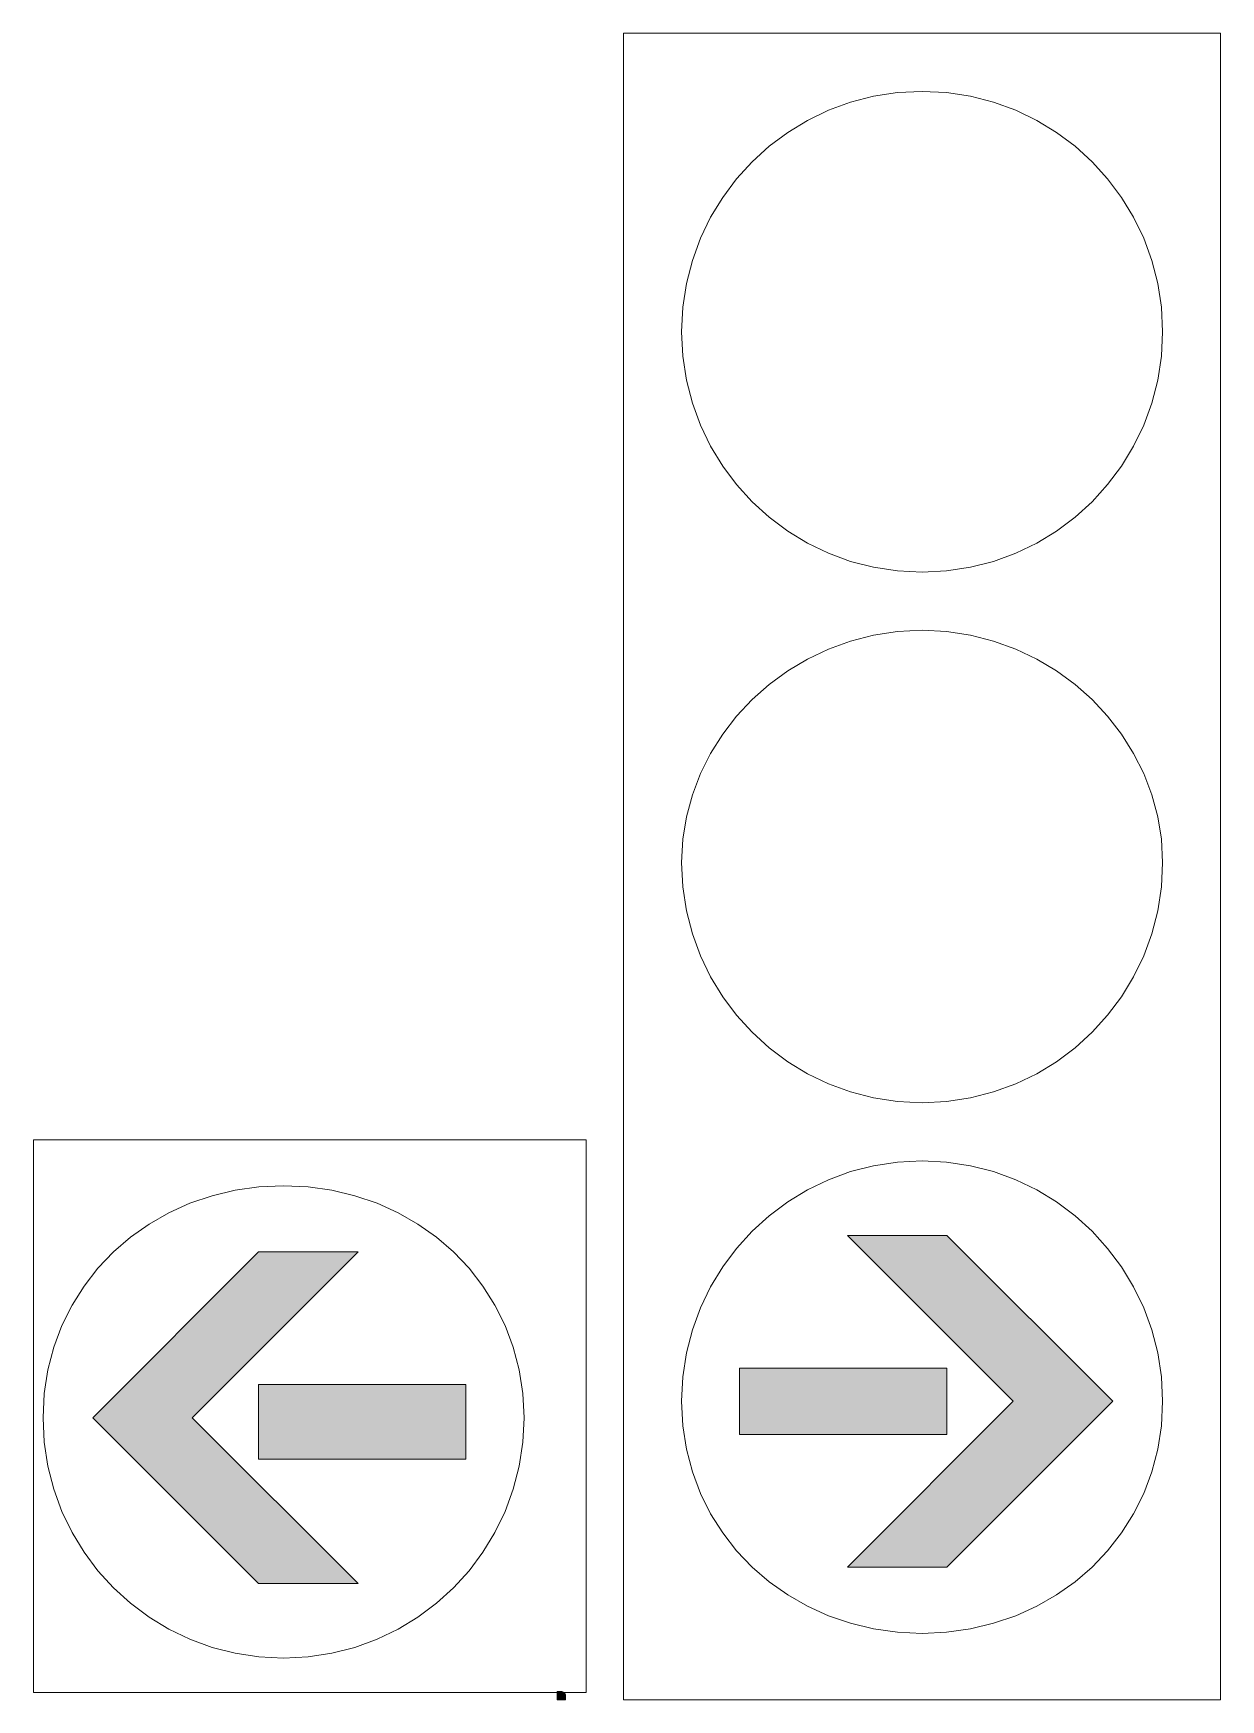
# Model space of a CAD drawing. Header units: metres. Extents: x 192 to 364, y 15 to 256.
import ezdxf

# ---------------------------------------------------------------- set-up
doc = ezdxf.new("R2010")
doc.units = ezdxf.units.M
for name, color, linetype, true_color in [('FILL_BLACK_000000', 7, 'Continuous', 0x000000), ('FILL_LIME_00FF00', 7, 'Continuous', 0x00ff00), ('STROKE_BLACK_000000', 7, 'Continuous', 0x000000)]:
    doc.layers.add(name, color=color, linetype=linetype, true_color=true_color)

msp = doc.modelspace()

# ---------------------------------------------------------------- hatches: boundary and pattern name
at = {"layer": 'FILL_BLACK_000000', "true_color": 0x000000}
h = msp.add_hatch(color=7, dxfattribs=at)
h.dxf.hatch_style = 1
h.paths.add_polyline_path([(267.75, 14.64), (267.75, 15.84), (268.44, 15.82), (268.8, 15.69), (268.93, 15.33), (268.95, 14.64), (267.75, 14.64)])
at = {"layer": 'FILL_LIME_00FF00', "true_color": 0x00ff00}
h = msp.add_hatch(color=7, dxfattribs=at)
h.dxf.hatch_style = 1
h.paths.add_polyline_path([(309.75, 81.84), (324.15, 81.84), (348.15, 57.84), (324.15, 33.84), (309.75, 33.84), (333.75, 57.84), (309.75, 81.84)])
h = msp.add_hatch(color=7, dxfattribs=at)
h.dxf.hatch_style = 1
h.paths.add_polyline_path([(238.95, 31.44), (224.55, 31.44), (200.55, 55.44), (224.55, 79.44), (238.95, 79.44), (214.95, 55.44), (238.95, 31.44)])
h = msp.add_hatch(color=7, dxfattribs=at)
h.dxf.hatch_style = 1
h.paths.add_polyline_path([(324.15, 53.04), (294.15, 53.04), (294.15, 62.64), (324.15, 62.64), (324.15, 53.04)])
h = msp.add_hatch(color=7, dxfattribs=at)
h.dxf.hatch_style = 1
h.paths.add_polyline_path([(254.55, 60.24), (254.55, 49.44), (224.55, 49.44), (224.55, 60.24), (254.55, 60.24)])

# ---------------------------------------------------------------- linework, layer by layer
at = {"layer": 'FILL_BLACK_000000', "lineweight": 0, "true_color": 0x000000}
msp.add_lwpolyline([(267.75, 14.64), (267.75, 15.84), (268.44, 15.82), (268.8, 15.69), (268.93, 15.33), (268.95, 14.64)], close=True, dxfattribs=at)
at = {"layer": 'FILL_LIME_00FF00', "lineweight": 0, "true_color": 0x00ff00}
for points in [[(309.75, 81.84), (324.15, 81.84), (348.15, 57.84), (324.15, 33.84), (309.75, 33.84), (333.75, 57.84)], [(238.95, 31.44), (224.55, 31.44), (200.55, 55.44), (224.55, 79.44), (238.95, 79.44), (214.95, 55.44)], [(324.15, 53.04), (294.15, 53.04), (294.15, 62.64), (324.15, 62.64)], [(254.55, 60.24), (254.55, 49.44), (224.55, 49.44), (224.55, 60.24)]]:
    msp.add_lwpolyline(points, close=True, dxfattribs=at)
at = {"layer": 'STROKE_BLACK_000000', "lineweight": 0, "true_color": 0x000000}
for points in [[(277.35, 255.84), (363.75, 255.84)], [(277.35, 255.84), (277.35, 14.64)], [(363.75, 255.84), (363.75, 14.64)], [(285.75, 212.64), (285.93, 209.09), (286.46, 205.63), (287.32, 202.3), (288.49, 199.1), (289.95, 196.06), (291.7, 193.19), (293.7, 190.51), (295.95, 188.04), (298.42, 185.79), (301.1, 183.79), (303.97, 182.04), (307.01, 180.58), (310.21, 179.41), (313.54, 178.55), (317, 178.02), (320.55, 177.84), (324.1, 178.02), (327.56, 178.55), (330.89, 179.41), (334.09, 180.58), (337.13, 182.04), (340, 183.79), (342.68, 185.79), (345.15, 188.04), (347.4, 190.51), (349.4, 193.19), (351.15, 196.06), (352.61, 199.1), (353.78, 202.3), (354.64, 205.63), (355.17, 209.09), (355.35, 212.64), (355.17, 216.19), (354.64, 219.65), (353.78, 222.98), (352.61, 226.18), (351.15, 229.22), (349.4, 232.09), (347.4, 234.77), (345.15, 237.24), (342.68, 239.49), (340, 241.49), (337.13, 243.24), (334.09, 244.7), (330.89, 245.87), (327.56, 246.73), (324.1, 247.26), (320.55, 247.44), (317, 247.26), (313.54, 246.73), (310.21, 245.87), (307.01, 244.7), (303.97, 243.24), (301.1, 241.49), (298.42, 239.49), (295.95, 237.24), (293.7, 234.77), (291.7, 232.09), (289.95, 229.22), (288.49, 226.18), (287.32, 222.98), (286.46, 219.65), (285.93, 216.19), (285.75, 212.64)], [(285.75, 135.84), (285.93, 132.29), (286.46, 128.83), (287.32, 125.5), (288.49, 122.3), (289.95, 119.26), (291.7, 116.39), (293.7, 113.71), (295.95, 111.24), (298.42, 108.99), (301.1, 106.99), (303.97, 105.24), (307.01, 103.78), (310.21, 102.61), (313.54, 101.75), (317, 101.22), (320.55, 101.04), (324.1, 101.22), (327.56, 101.75), (330.89, 102.61), (334.09, 103.78), (337.13, 105.24), (340, 106.99), (342.68, 108.99), (345.15, 111.24), (347.4, 113.71), (349.4, 116.39), (351.15, 119.26), (352.61, 122.3), (353.78, 125.5), (354.64, 128.83), (355.17, 132.29), (355.35, 135.84), (355.17, 139.18), (354.64, 142.45), (353.78, 145.62), (352.61, 148.68), (351.15, 151.61), (349.4, 154.38), (347.4, 156.98), (345.15, 159.39), (342.68, 161.59), (340, 163.55), (337.13, 165.27), (334.09, 166.72), (330.89, 167.88), (327.56, 168.73), (324.1, 169.26), (320.55, 169.44), (317, 169.26), (313.54, 168.73), (310.21, 167.88), (307.01, 166.72), (303.97, 165.27), (301.1, 163.55), (298.42, 161.59), (295.95, 159.39), (293.7, 156.98), (291.7, 154.38), (289.95, 151.61), (288.49, 148.68), (287.32, 145.62), (286.46, 142.45), (285.93, 139.18), (285.75, 135.84)], [(191.95, 95.68), (271.95, 95.68)], [(191.95, 95.68), (191.95, 15.68)], [(271.95, 95.68), (271.95, 15.68)], [(285.75, 57.84), (285.93, 54.3), (286.46, 50.88), (287.32, 47.61), (288.49, 44.49), (289.95, 41.54), (291.7, 38.77), (293.7, 36.2), (295.95, 33.84), (298.42, 31.7), (301.1, 29.81), (303.97, 28.17), (307.01, 26.79), (310.21, 25.7), (313.54, 24.9), (317, 24.41), (320.55, 24.24), (324.1, 24.41), (327.56, 24.9), (330.89, 25.7), (334.09, 26.79), (337.13, 28.17), (340, 29.81), (342.68, 31.7), (345.15, 33.84), (347.4, 36.2), (349.4, 38.77), (351.15, 41.54), (352.61, 44.49), (353.78, 47.61), (354.64, 50.88), (355.17, 54.3), (355.35, 57.84), (355.17, 61.39), (354.64, 64.85), (353.78, 68.18), (352.61, 71.38), (351.15, 74.42), (349.4, 77.29), (347.4, 79.97), (345.15, 82.44), (342.68, 84.69), (340, 86.69), (337.13, 88.44), (334.09, 89.9), (330.89, 91.07), (327.56, 91.93), (324.1, 92.46), (320.55, 92.64), (317, 92.46), (313.54, 91.93), (310.21, 91.07), (307.01, 89.9), (303.97, 88.44), (301.1, 86.69), (298.42, 84.69), (295.95, 82.44), (293.7, 79.97), (291.7, 77.29), (289.95, 74.42), (288.49, 71.38), (287.32, 68.18), (286.46, 64.85), (285.93, 61.39), (285.75, 57.84)], [(262.95, 55.44), (262.77, 58.98), (262.24, 62.4), (261.38, 65.67), (260.21, 68.79), (258.75, 71.74), (257, 74.51), (255, 77.08), (252.75, 79.44), (250.28, 81.58), (247.6, 83.47), (244.73, 85.11), (241.69, 86.49), (238.49, 87.58), (235.16, 88.38), (231.7, 88.87), (228.15, 89.04), (224.6, 88.87), (221.14, 88.38), (217.81, 87.58), (214.61, 86.49), (211.57, 85.11), (208.7, 83.47), (206.02, 81.58), (203.55, 79.44), (201.3, 77.08), (199.3, 74.51), (197.55, 71.74), (196.09, 68.79), (194.92, 65.67), (194.06, 62.4), (193.53, 58.98), (193.35, 55.44), (193.53, 51.89), (194.06, 48.43), (194.92, 45.1), (196.09, 41.9), (197.55, 38.86), (199.3, 35.99), (201.3, 33.31), (203.55, 30.84), (206.02, 28.59), (208.7, 26.59), (211.57, 24.84), (214.61, 23.38), (217.81, 22.21), (221.14, 21.35), (224.6, 20.82), (228.15, 20.64), (231.7, 20.82), (235.16, 21.35), (238.49, 22.21), (241.69, 23.38), (244.73, 24.84), (247.6, 26.59), (250.28, 28.59), (252.75, 30.84), (255, 33.31), (257, 35.99), (258.75, 38.86), (260.21, 41.9), (261.38, 45.1), (262.24, 48.43), (262.77, 51.89), (262.95, 55.44)], [(191.95, 15.68), (271.95, 15.68)], [(277.35, 14.64), (363.75, 14.64)]]:
    msp.add_lwpolyline(points, dxfattribs=at)

doc.saveas('drawing.dxf')
